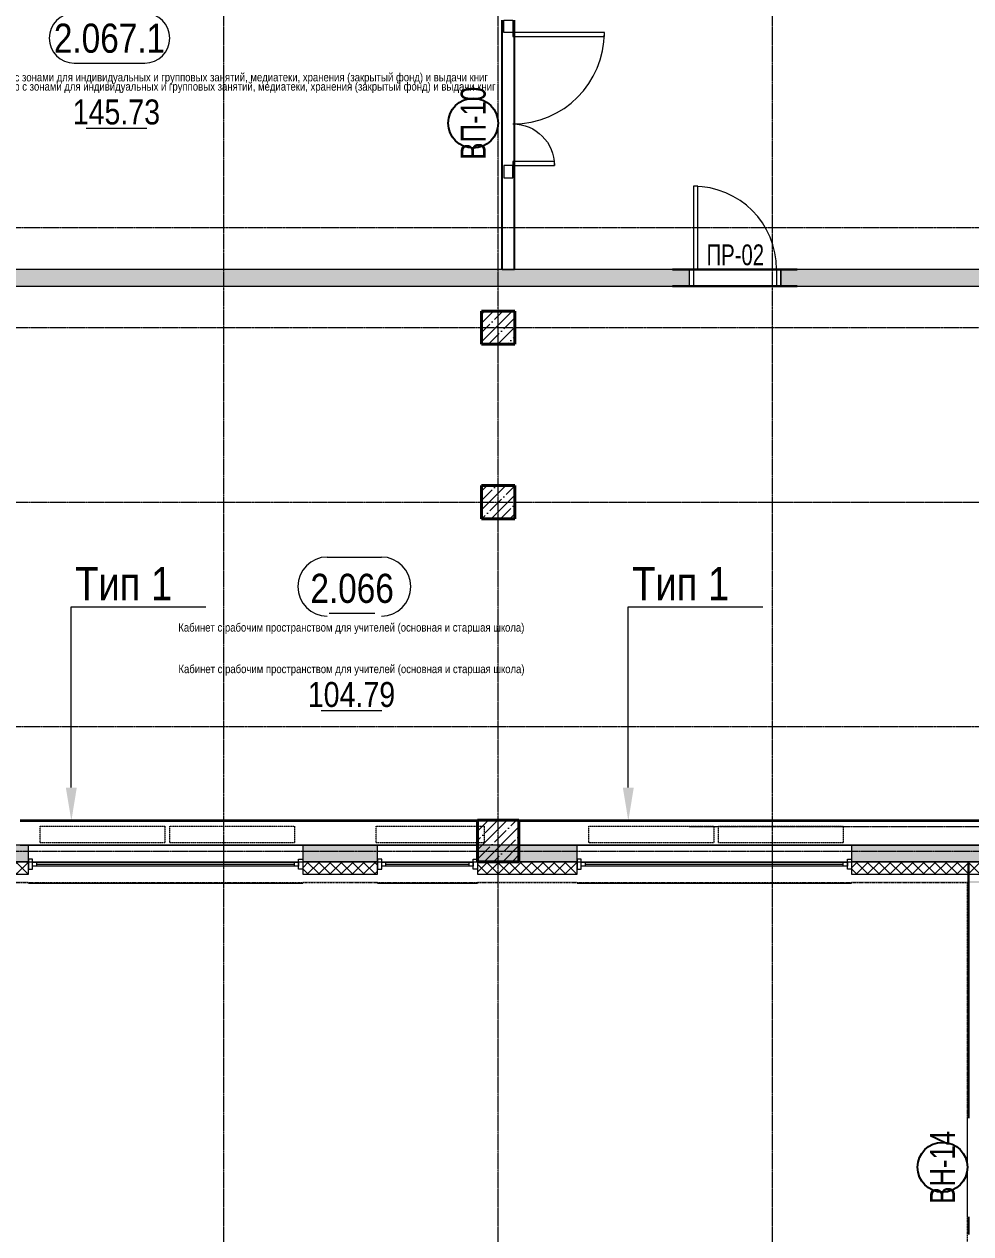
# Model space of a CAD drawing. Header units: millimetres. Extents: x -65509 to 912790, y 446 to 713294.
# Drawn here: x 224995 to 236380, y 191375 to 205925 of the extents above; entities that cross this region are included whole.
import ezdxf
from ezdxf import colors
from ezdxf.entities.mleader import LeaderData, LeaderLine
from ezdxf.enums import TextEntityAlignment as Align
from ezdxf.math import Vec2, Vec3

# ---------------------------------------------------------------- set-up
doc = ezdxf.new("R2010")
doc.units = ezdxf.units.MM
for name, pattern in [('CENTER2', [28.575, 19.05, -3.175, 3.175, -3.175]), ('DASHED', [19.05, 12.7, -6.35]), ('HIDDEN2', [4.7625, 3.175, -1.5875])]:
    doc.linetypes.add(name, pattern=pattern)
doc.layers.get('Defpoints').update_dxf_attribs({"color": 250})
for name, color, linetype, lineweight in [('A-AREA', 250, 'Continuous', 15), ('A-Wall-Open', 250, 'Continuous', 5), ('A-Wall_Материал_Газоблок_Контур', 250, 'Continuous', 0), ('АР_Area', 250, 'Continuous', 5), ('АР_Витраж марка', 250, 'Continuous', 9), ('АР_Двери', 5, 'Continuous', 9), ('АР_Двери_витраж', 250, 'Continuous', 9), ('АР_Колонны', 250, 'Continuous', 30), ('АР_Окна', 250, 'Continuous', 5), ('АР_площадь пом', 250, 'Continuous', 5), ('АР_Стены ЖБ', 250, 'Continuous', 35), ('АР_Стены ПЕНОблок', 250, 'Continuous', 20), ('АР_Утеплитель', 250, 'Continuous', 0), ('АР_Штриховка', 250, 'Continuous', 0), ('КМ_Фахверки', 250, 'Continuous', 25), ('Размеры зашивки ГКЛ', 250, 'Continuous', 0), ('РД_Оси_100', 250, 'Continuous', 0)]:
    doc.layers.add(name, color=color, linetype=linetype, lineweight=lineweight)
for name, color, linetype, lineweight, plot in [('АР_Делит', 250, 'Continuous', 0, False), ('РД_Витраж_проем', 250, 'Continuous', 0, False), ('РД_Проем', 250, 'Continuous', 0, False), ('РД_проем_инж перемыч_подсчет', 250, 'Continuous', 30, False)]:
    doc.layers.add(name, color=color, linetype=linetype, lineweight=lineweight, plot=plot)
doc.layers.add('АР_Отопительные приборы', color=1, linetype='HIDDEN2', lineweight=0, true_color=0xff0000)
doc.layers.add('Зашивка радиаторов тип 1 (фанера и МДФ)', color=7, linetype='Continuous', lineweight=0, true_color=0x000085)
doc.layers.add('РД_Витраж_перегородка', color=250, linetype='Continuous')
doc.layers.add('РД_Перемычка инж проемов', color=250, linetype='Continuous')
doc.styles.add('Arial0', font='arial.ttf')
doc.styles.add('Arial_09', font='ARIALN.TTF', dxfattribs={"width": 0.9})
doc.styles.add('style1', font='ARIALN.TTF')
doc.styles.add('ккк', font='isocpeur.ttf', dxfattribs={"width": 0.85, "oblique": 15})
pattern_1 = [(45, (142195.16, 127275.07), (-112.2532, 112.2532), []), (45, (142307.41, 127275.07), (-112.2532, 112.2532), [198.4375, -39.6875, 0, -39.6875])]

# ---------------------------------------------------------------- blocks, each defined once
blk = doc.blocks.new('СОШ_2200_АР_ОСИ_М100_28.05.24')
at = {"layer": 'АР_Делит', "color": 5, "linetype": 'DASHED'}
blk.add_lwpolyline([(114955, 135155), (114955, -355), (93595.036, -355), (93595.036, 13855), (94145, 13855), (94145, 68320), (66055, 68320), (66055, 13857.73), (83455, 13857.73), (83455, -355), (45245, -355), (45245, 13145), (44695, 13145), (44695, 26755), (45245, 26755), (45245, 68320), (20455, 68320), (20455, 26755), (27955, 26755), (27955, 13145), (-355, 13145), (-355, 100855), (37145, 100855), (37145, 129155)], dxfattribs=at)
at = {"layer": 'РД_Оси_100', "linetype": 'CENTER2'}
for p, q in [((85200, -6155), (85200, 139938.679)), ((88500, -6155), (88500, 139938.679)), ((91800, -6155), (91800, 139938.679)), ((119910, 76200), (-5954.958, 76200)), ((-5954.958, 75000), (119910, 75000)), ((-5954.958, 72900), (95715.503, 72900)), ((89599.446, 72900), (119910, 72900)), ((90799.446, 69000), (117755, 69000))]:
    blk.add_line(p, q, dxfattribs=at)
for points in [[(119910, 70200), (-5954.958, 70200)], [(95715.503, 68700), (-5454.958, 68700), (-5954.958, 68850)]]:
    blk.add_lwpolyline(points, dxfattribs=at)
blk = doc.blocks.new('MOK-МаркаПом_овал_ареал')
for p, q in [((-2.99, 3.76), (3.52, 3.76)), ((-2.75, -3), (2.75, -3))]:
    blk.add_line(p, q)
for centre, radius, start, end in [((-2.99, 0.21), 3.55, 90, 270), ((3.52, 0.21), 3.55, 270, 90), ((-7.41, 0), 7.16, 0, 0.001)]:
    blk.add_arc(centre, radius, start, end)
at = {"color": 0, "style": 'style1'}
blk.add_attdef('АР-ПОМЕЩЕНИЕ:НОМЕР', text='', height=3, dxfattribs=at).set_placement((0.26, 0), align=Align.MIDDLE)
blk = doc.blocks.new('MOK-МаркаПом_овал_ареал_5ц')
for p, q in [((-4.25, 3), (4.25, 3)), ((-4.25, -3), (4.25, -3))]:
    blk.add_line(p, q)
for centre, radius, start, end in [((-4.25, 0), 3, 90, 270), ((4.25, 0), 3, 270, 90), ((-3.75, 0), 3.5, 0, 0.001)]:
    blk.add_arc(centre, radius, start, end)
at = {"color": 0, "style": 'style1'}
blk.add_attdef('АР-ПОМЕЩЕНИЕ:НОМЕР', text='', height=3.5, dxfattribs=at).set_placement((0, 0), align=Align.MIDDLE)
at = {"layer": 'Defpoints', "color": 2, "style": 'style1'}
blk.add_attdef('АР-ПОМЕЩЕНИЕ:НАИМЕНОВАНИЕ', text='', height=1, dxfattribs=at).set_placement((-0.09, -4.81), align=Align.MIDDLE)
blk = doc.blocks.new('MOK-МаркаПомещения1')
at = {"layer": 'A-AREA', "color": 0}
blk.add_line((-3.65, -1.94), (3.65, -1.94), dxfattribs=at)
at = {"layer": 'A-AREA', "color": 0, "style": 'style1'}
blk.add_attdef('АР-ПОМЕЩЕНИЕ:ПЛОЩАДЬ', text='', height=3, dxfattribs=at).set_placement((0, 0), align=Align.MIDDLE)
at = {"layer": 'Defpoints', "style": 'style1', "flags": 8}
blk.add_attdef('АР-ПОМЕЩЕНИЕ:НАИМЕНОВАНИЕ', text='', height=1, dxfattribs=at).set_placement((0, 2.96), align=Align.MIDDLE)
blk = doc.blocks.new('МаркаВитража1')
at = {"layer": 'Defpoints'}
blk.add_circle((0, 0), 3, dxfattribs=at)
at = {"color": 0, "linetype": 'ByBlock', "lineweight": -2, "style": 'Arial_09', "width": 0.9}
blk.add_attdef('АР-ОКНО:НАИМЕНОВАНИЕ', text='', height=3, dxfattribs=at).set_placement((0, 0), align=Align.MIDDLE)
blk = doc.blocks.new('MOK-МаркаПеремычки')
at = {"color": 0, "style": 'ккк', "oblique": 15, "width": 0.85}
blk.add_attdef('АР-ПРОЕМ:ПЕРЕМЫЧКА', text='', height=2.5, dxfattribs=at).set_placement((0, 0), align=Align.MIDDLE)

msp = doc.modelspace()

# ---------------------------------------------------------------- hatches: boundary and pattern name
at = {"layer": 'АР_Штриховка', "linetype": 'Continuous', "lineweight": 0}
h = msp.add_hatch(dxfattribs=at)
h.set_pattern_fill('AR-CONC', color=256, angle=-315, style=0)
h.set_pattern_definition([(95, (142195.16, 127275.07), (140.09465, 117.55338), [19.05, -209.55]), (40, (142195.16, 127275.07), (-160.01845, 110.17673), [15.24, -167.64058]), (145.45144, (142206.83, 127284.87), (-19.9238, 227.7301), [16.19, -178.09024]), (91.1842, (142159.24, 127311), (221.41024, 161.9534), [28.575, -314.325]), (141.63556, (142177.7, 127324.5), (-7.0866, 342.82676), [24.285, -267.1356]), (36.18415, (142159.24, 127311), (-7.0866, 342.82676), [22.85997, -251.45973]), (66, (142186.18, 127319.97), (179.51998, 34.89515), [19.05, -209.55]), (11, (142186.18, 127319.97), (-86.53993, 173.9412), [15.24, -167.64]), (116.45145, (142201.14, 127322.88), (92.98005, 208.83634), [16.19, -178.08994]), (82.5, (142195.16, 127275.07), (-57.60547, 61.973414), [0, -165.608, 0, -170.18, 0, -168.275]), (52.5, (142195.16, 127275.07), (-23.58973, 118.087), [0, -97.028, 0, -161.798, 0, -64.135]), (12.5, (142155.105, 127235.02), (99.927863, 91.826196), [0, -63.5, 0, -198.12, 0, -262.89]), (2.5, (142137.14, 127217.06), (86.7639, 122.72239), [0, -82.55, 0, -131.572, 0, -186.69])])
h.paths.add_polyline_path([(236595.154, 202775.092), (236595.154, 202975.092), (234095.154, 202975.088), (234095.154, 202775.088)], flags=0)
h.paths.add_polyline_path([(232995.154, 202775.087), (232995.154, 202975.087), (220745.157, 202975.067), (220945.157, 202775.068)], flags=0)
at = {"layer": 'АР_Штриховка', "linetype": 'Continuous', "lineweight": 5}
h = msp.add_hatch(dxfattribs=at)
h.set_pattern_fill('ANSI35', color=256, scale=25, style=0)
h.set_pattern_definition(pattern_1)
h.paths.add_polyline_path([(230495.157, 202075.073), (230895.157, 202075.073), (230895.157, 202475.073), (230495.157, 202475.073)], flags=0)
h = msp.add_hatch(dxfattribs=at)
h.set_pattern_fill('ANSI35', color=256, scale=25, style=0)
h.set_pattern_definition(pattern_1)
h.paths.add_polyline_path([(230495.157, 199975.073), (230895.157, 199975.073), (230895.157, 200375.073), (230495.157, 200375.073)], flags=0)
h = msp.add_hatch(dxfattribs=at)
h.set_pattern_fill('ANSI35', color=256, scale=25, style=0)
h.set_pattern_definition(pattern_1)
h.paths.add_polyline_path([(230445.157, 195850.073), (230945.157, 195850.073), (230945.157, 196350.073), (230445.157, 196350.073)], flags=0)
at = {"layer": 'АР_Штриховка', "linetype": 'Continuous', "lineweight": 0}
h = msp.add_hatch(dxfattribs=at)
h.set_pattern_fill('AR-CONC', color=256, style=0)
h.set_pattern_definition([(50, (142195.16, 127275.07), (182.18467, -15.93909), [19.05, -209.55]), (355, (142195.16, 127275.07), (-35.24342, 191.05685), [15.24, -167.64058]), (100.45144, (142210.34, 127273.74), (146.94125, 175.11775), [16.19, -178.09024]), (46.1842, (142195.16, 127325.87), (271.07904, -42.04233), [28.575, -314.325]), (96.63556, (142217.75, 127322.37), (237.40413, 247.4261), [24.285, -267.1356]), (351.18415, (142195.16, 127325.87), (237.40413, 247.4261), [22.85997, -251.4597]), (21, (142220.56, 127313.17), (151.6144, -102.2652), [19.05, -209.55]), (326, (142220.56, 127313.17), (61.80203, 184.18797), [15.24, -167.64]), (71.45144, (142233.2, 127304.65), (213.41642, 81.92277), [16.19, -178.08994]), (37.5, (142195.16, 127275.07), (3.088603, 84.55504), [0, -165.608, 0, -170.18, 0, -168.275]), (7.5, (142195.16, 127275.07), (66.81966, 100.180575), [0, -97.028, 0, -161.798, 0, -64.135]), (327.5, (142138.515, 127275.07), (135.590595, -5.728744), [0, -63.5, 0, -198.12, 0, -262.89]), (317.5, (142113.12, 127275.07), (148.12918, 25.42649), [0, -82.55, 0, -131.572, 0, -186.69])])
h.paths.add_polyline_path([(236595.157, 195849.49), (236595.157, 196049.49), (234945.157, 196049.49), (234945.157, 195849.49)], flags=0)
h.paths.add_polyline_path([(231645.157, 195849.49), (231645.157, 196049.49), (230445.157, 196049.49), (230445.157, 195849.49)], flags=0)
h.paths.add_polyline_path([(229245.157, 195849.49), (229245.157, 196049.49), (228345.157, 196049.49), (228345.157, 195849.49)], flags=0)
h.paths.add_polyline_path([(225045.157, 195849.49), (225045.157, 196049.49), (224445.157, 196049.49), (224445.157, 195849.49)], flags=0)
h.paths.add_polyline_path([(223245.157, 195849.49), (223245.157, 196049.49), (222345.157, 196049.49), (222345.157, 195849.49)], flags=0)
h.paths.add_polyline_path([(221145.157, 195849.49), (221145.157, 196049.49), (220245.157, 196049.49), (220245.157, 195849.49)], flags=0)
h.paths.add_polyline_path([(219045.157, 195849.49), (219045.157, 196049.49), (218945.157, 196049.49), (218945.157, 195849.49)], flags=0)
h = msp.add_hatch(dxfattribs=at)
h.set_pattern_fill('ANSI37', color=256, scale=30, style=0)
h.set_pattern_definition([(45, (142195.16, 127275.07), (-67.35192, 67.35192), []), (135, (142195.16, 127275.07), (-67.35192, -67.35192), [])])
h.paths.add_polyline_path([(236595.157, 195699.49), (236595.157, 195849.49), (234945.157, 195849.49), (234945.157, 195699.49)], flags=0)
h.paths.add_polyline_path([(231645.157, 195699.49), (231645.157, 195849.49), (230445.157, 195849.49), (230445.157, 195699.49)], flags=0)
h.paths.add_polyline_path([(229245.157, 195699.49), (229245.157, 195849.49), (228345.157, 195849.49), (228345.157, 195699.49)], flags=0)
h.paths.add_polyline_path([(225045.157, 195699.49), (225045.157, 195849.49), (224445.157, 195849.49), (224445.157, 195699.49)], flags=0)
h.paths.add_polyline_path([(223245.157, 195699.49), (223245.157, 195849.49), (222345.157, 195849.49), (222345.157, 195699.49)], flags=0)
h.paths.add_polyline_path([(221145.157, 195699.49), (221145.157, 195849.49), (220245.157, 195849.49), (220245.157, 195699.49)], flags=0)
h.paths.add_polyline_path([(219045.157, 195699.49), (219045.157, 195849.49), (218945.157, 195849.49), (218945.157, 195699.49)], flags=0)
h = msp.add_hatch(dxfattribs=at)
h.set_pattern_fill('_U', color=256, style=0, pattern_type=0)
h.set_pattern_definition([(360, (142195.1574, 127275.0729), (-1e-16, 1), [])])
h.paths.add_polyline_path([(236340.157, 191375.073), (236365.157, 191375.073), (236365.158, 191575.073), (236340.158, 191575.073)], flags=0)
h.paths.add_polyline_path([(236340.159, 192775.073), (236365.159, 192775.073), (236365.162, 195849.49), (236340.162, 195849.49)], flags=0)
h = msp.add_hatch(dxfattribs=at)
h.set_pattern_fill('_U', color=256, style=0, pattern_type=0)
h.set_pattern_definition([(360, (142195.1574, 127275.0729), (1e-16, 1), [])])
h.paths.add_polyline_path([(236595.157, 195594.49), (236595.157, 195619.49), (234945.157, 195619.49), (234945.157, 195594.49)], flags=0)
h.paths.add_polyline_path([(231645.157, 195594.49), (231645.157, 195619.49), (230445.157, 195619.49), (230445.157, 195594.49)], flags=0)
h.paths.add_polyline_path([(229245.157, 195594.49), (229245.157, 195619.49), (228345.157, 195619.49), (228345.157, 195594.49)], flags=0)
h.paths.add_polyline_path([(225045.157, 195594.49), (225045.157, 195619.49), (224445.157, 195619.49), (224445.157, 195594.49)], flags=0)
h.paths.add_polyline_path([(223245.157, 195594.49), (223245.157, 195619.49), (222345.157, 195619.49), (222345.157, 195594.49)], flags=0)
h.paths.add_polyline_path([(221145.157, 195594.49), (221145.157, 195619.49), (220245.157, 195619.49), (220245.157, 195594.49)], flags=0)
h.paths.add_polyline_path([(219045.157, 195594.49), (219045.157, 195619.49), (218945.157, 195619.49), (218945.157, 195594.49)], flags=0)

# ---------------------------------------------------------------- linework, layer by layer
at = {"layer": 'A-Wall-Open', "linetype": 'Continuous', "lineweight": 5}
msp.add_line((236340.158, 191575.073), (236340.159, 192775.073), dxfattribs=at)
at = {"layer": 'A-Wall_Материал_Газоблок_Контур', "linetype": 'Continuous', "lineweight": 0}
for p, q in [((228345.157, 196049.49), (225045.157, 196049.49)), ((230445.157, 196049.49), (229245.157, 196049.49)), ((234945.157, 196049.49), (231645.157, 196049.49)), ((225045.157, 195594.49), (228345.157, 195594.49)), ((229245.157, 195594.49), (230445.157, 195594.49)), ((231645.157, 195594.49), (234945.157, 195594.49))]:
    msp.add_line(p, q, dxfattribs=at)
at = {"layer": 'АР_Двери', "linetype": 'Continuous', "lineweight": 9}
for points in [[(233045.154, 202975.087), (233095.154, 202975.087), (233095.152, 203975.087), (233045.152, 203975.087)], [(233045.154, 202775.087), (232995.154, 202775.087), (232995.154, 202975.087), (233045.154, 202975.087)], [(234045.154, 202775.088), (234095.154, 202775.088), (234095.154, 202975.088), (234045.154, 202975.088)]]:
    msp.add_lwpolyline(points, close=True, dxfattribs=at)
msp.add_arc((233045.154, 202975.087), 1000, 0.0000903, 90.0000903, dxfattribs=at)
at = {"layer": 'АР_Двери_витраж', "linetype": 'Continuous', "lineweight": 9}
for p, q in [((230892.657, 202975.073), (230742.657, 202975.073)), ((230742.657, 202975.073), (230742.657, 202975.064)), ((230742.657, 202975.064), (230892.657, 202975.064)), ((230892.657, 202975.064), (230892.657, 202975.073))]:
    msp.add_line(p, q, dxfattribs=at)
for points in [[(230762.657, 205825.073), (230762.657, 205975.073), (230872.657, 205975.073), (230872.657, 205825.073)], [(230872.657, 205825.073), (230872.657, 205775.073), (231972.657, 205775.073), (231972.657, 205825.073)], [(230762.657, 204225.073), (230762.657, 204075.073), (230872.657, 204075.073), (230872.657, 204225.073)], [(231372.657, 204225.073), (231372.657, 204275.073), (230872.657, 204275.073), (230872.657, 204225.073)]]:
    msp.add_lwpolyline(points, close=True, dxfattribs=at)
msp.add_arc((230872.657, 205825.073), 1100, 270, 0, dxfattribs=at)
at = {"layer": 'АР_Двери_витраж', "linetype": 'Continuous', "lineweight": 9, "extrusion": (0, 0, -1)}
msp.add_arc((-230872.657, 204225.073), 500, 90, 180, dxfattribs=at)
at = {"layer": 'АР_Колонны', "linetype": 'HIDDEN2', "lineweight": 25}
for p, q in [((230495.157, 202475.073), (230895.157, 202475.073)), ((230495.157, 202075.073), (230495.157, 202475.073)), ((230895.157, 202475.073), (230895.157, 202075.073)), ((230895.157, 202075.073), (230495.157, 202075.073)), ((230495.157, 200375.073), (230895.157, 200375.073)), ((230495.157, 199975.073), (230495.157, 200375.073)), ((230895.157, 200375.073), (230895.157, 199975.073)), ((230895.157, 199975.073), (230495.157, 199975.073)), ((230445.157, 196350.073), (230945.157, 196350.073)), ((230445.157, 195850.073), (230445.157, 196350.073)), ((230945.157, 196350.073), (230945.157, 195850.073)), ((230945.157, 195850.073), (230445.157, 195850.073))]:
    msp.add_line(p, q, dxfattribs=at)
at = {"layer": 'АР_Колонны', "linetype": 'Continuous', "lineweight": 35}
for p, q in [((230495.157, 202475.073), (230895.157, 202475.073)), ((230495.157, 202075.073), (230495.157, 202475.073)), ((230895.157, 202075.073), (230895.157, 202475.073)), ((230495.157, 202075.073), (230895.157, 202075.073)), ((230495.157, 200375.073), (230895.157, 200375.073)), ((230495.157, 199975.073), (230495.157, 200375.073)), ((230895.157, 199975.073), (230895.157, 200375.073)), ((230495.157, 199975.073), (230895.157, 199975.073)), ((230445.157, 196350.073), (230945.157, 196350.073)), ((230445.157, 195850.073), (230445.157, 196350.073)), ((230945.157, 195850.073), (230945.157, 196350.073)), ((230445.157, 195850.073), (230945.157, 195850.073))]:
    msp.add_line(p, q, dxfattribs=at)
at = {"layer": 'АР_Окна', "linetype": 'Continuous', "lineweight": 5}
for p, q in [((225045.157, 196049.49), (228345.157, 196049.49)), ((229245.157, 196049.49), (230445.157, 196049.49)), ((231645.157, 196049.49), (234945.157, 196049.49)), ((225145.157, 195796.99), (225145.157, 195846.99)), ((228245.157, 195796.99), (228245.157, 195846.99)), ((229345.157, 195796.99), (229345.157, 195846.99)), ((230345.157, 195796.99), (230345.157, 195846.99)), ((231745.157, 195796.99), (231745.157, 195846.99)), ((234845.157, 195796.99), (234845.157, 195846.99)), ((225145.157, 195821.99), (228245.157, 195821.99)), ((229345.157, 195821.99), (230345.157, 195821.99)), ((231745.157, 195821.99), (234845.157, 195821.99)), ((225045.157, 195594.49), (228345.157, 195594.49)), ((229245.157, 195594.49), (230445.157, 195594.49)), ((231645.157, 195594.49), (234945.157, 195594.49))]:
    msp.add_line(p, q, dxfattribs=at)
for points in [[(225095.157, 195881.99), (225045.157, 195881.99), (225045.157, 195761.99), (225095.157, 195761.99)], [(225095.157, 195796.99), (225095.157, 195846.99), (228295.157, 195846.99), (228295.157, 195796.99)], [(228295.157, 195881.99), (228345.157, 195881.99), (228345.157, 195761.99), (228295.157, 195761.99)], [(229295.157, 195881.99), (229245.157, 195881.99), (229245.157, 195761.99), (229295.157, 195761.99)], [(229295.157, 195796.99), (229295.157, 195846.99), (230395.157, 195846.99), (230395.157, 195796.99)], [(230395.157, 195881.99), (230445.157, 195881.99), (230445.157, 195761.99), (230395.157, 195761.99)], [(231695.157, 195881.99), (231645.157, 195881.99), (231645.157, 195761.99), (231695.157, 195761.99)], [(231695.157, 195796.99), (231695.157, 195846.99), (234895.157, 195846.99), (234895.157, 195796.99)], [(234895.157, 195881.99), (234945.157, 195881.99), (234945.157, 195761.99), (234895.157, 195761.99)]]:
    msp.add_lwpolyline(points, close=True, dxfattribs=at)
at = {"layer": 'АР_Отопительные приборы'}
for points in [[(225186.874, 196279.49), (226686.874, 196279.49), (226686.874, 196079.49), (225186.874, 196079.49)], [(226745.05, 196279.49), (228245.05, 196279.49), (228245.05, 196079.49), (226745.05, 196079.49)], [(229226.99, 196279.49), (230526.99, 196279.49), (230526.99, 196079.49), (229226.99, 196079.49)], [(231787.714, 196279.49), (233287.714, 196279.49), (233287.714, 196079.49), (231787.714, 196079.49)], [(233345.889, 196279.49), (234845.889, 196279.49), (234845.889, 196079.49), (233345.889, 196079.49)]]:
    msp.add_lwpolyline(points, close=True, dxfattribs=at)
at = {"layer": 'АР_Стены ЖБ', "linetype": 'Continuous', "lineweight": 40}
for p, q in [((230895.157, 202475.073), (230495.157, 202475.073)), ((230495.157, 202475.073), (230495.157, 202075.073)), ((230895.157, 202075.073), (230895.157, 202475.073)), ((230495.157, 202075.073), (230895.157, 202075.073)), ((230895.157, 200375.073), (230495.157, 200375.073)), ((230495.157, 200375.073), (230495.157, 199975.073)), ((230895.157, 199975.073), (230895.157, 200375.073)), ((230495.157, 199975.073), (230895.157, 199975.073)), ((230945.157, 196350.073), (230445.157, 196350.073)), ((230445.157, 196350.073), (230445.157, 195850.073)), ((230945.157, 195850.073), (230945.157, 196350.073)), ((230445.157, 195850.073), (230945.157, 195850.073))]:
    msp.add_line(p, q, dxfattribs=at)
at = {"layer": 'АР_Стены ПЕНОблок', "linetype": 'Continuous', "lineweight": 20}
for p, q in [((232995.154, 202975.087), (220745.157, 202975.067)), ((232995.154, 202775.087), (232995.154, 202975.087)), ((236595.154, 202975.092), (234095.154, 202975.088)), ((234095.154, 202975.088), (234095.154, 202775.088)), ((220945.157, 202775.068), (232995.154, 202775.087)), ((234095.154, 202775.088), (236595.154, 202775.092)), ((225045.157, 196049.49), (224445.157, 196049.49)), ((225045.157, 195849.49), (225045.157, 196049.49)), ((229245.157, 196049.49), (228345.157, 196049.49)), ((228345.157, 196049.49), (228345.157, 195849.49)), ((229245.157, 195849.49), (229245.157, 196049.49)), ((231645.157, 196049.49), (230445.157, 196049.49)), ((230445.157, 196049.49), (230445.157, 195849.49)), ((231645.157, 195849.49), (231645.157, 196049.49)), ((236595.157, 196049.49), (234945.157, 196049.49)), ((234945.157, 196049.49), (234945.157, 195849.49)), ((224445.157, 195849.49), (225045.157, 195849.49)), ((228345.157, 195849.49), (229245.157, 195849.49)), ((230445.157, 195849.49), (231645.157, 195849.49)), ((234945.157, 195849.49), (236595.157, 195849.49))]:
    msp.add_line(p, q, dxfattribs=at)
at = {"layer": 'АР_Утеплитель', "linetype": 'Continuous', "lineweight": 0}
for p, q in [((225045.157, 195849.49), (224445.157, 195849.49)), ((225045.157, 195699.49), (225045.157, 195849.49)), ((229245.157, 195849.49), (228345.157, 195849.49)), ((228345.157, 195849.49), (228345.157, 195699.49)), ((229245.157, 195699.49), (229245.157, 195849.49)), ((231645.157, 195849.49), (230445.157, 195849.49)), ((230445.157, 195849.49), (230445.157, 195699.49)), ((231645.157, 195699.49), (231645.157, 195849.49)), ((236595.157, 195849.49), (234945.157, 195849.49)), ((234945.157, 195849.49), (234945.157, 195699.49)), ((224445.157, 195699.49), (225045.157, 195699.49)), ((228345.157, 195699.49), (229245.157, 195699.49)), ((230445.157, 195699.49), (231645.157, 195699.49)), ((234945.157, 195699.49), (236595.157, 195699.49))]:
    msp.add_line(p, q, dxfattribs=at)
at = {"layer": 'Зашивка радиаторов тип 1 (фанера и МДФ)', "linetype": 'Continuous', "lineweight": 0}
for p, q in [((230445.157, 196349.49), (224945.157, 196349.49)), ((230445.157, 196336.99), (224945.157, 196336.99)), ((224945.157, 196336.99), (230445.157, 196336.99)), ((230445.157, 196049.49), (230445.157, 196349.49)), ((230945.157, 196049.49), (230945.157, 196349.49)), ((236595.157, 196349.49), (230945.157, 196349.49)), ((236595.157, 196336.99), (230945.157, 196336.99)), ((230945.157, 196336.99), (236595.157, 196336.99)), ((224945.157, 196049.49), (230445.157, 196049.49)), ((230945.157, 196049.49), (236595.157, 196049.49))]:
    msp.add_line(p, q, dxfattribs=at)
at = {"layer": 'КМ_Фахверки', "lineweight": 5}
msp.add_lwpolyline([(212895.157, 195850.073), (236595.157, 195849.49), (236595.157, 127175.073), (256895.157, 127175.073), (256895.126, 262175.073), (215195.161, 262175.073), (215195.161, 256175.073), (179595.157, 256175.073), (179595.157, 227875.073), (142095.157, 227875.073), (142095.157, 140675.073), (169895.157, 140675.073), (169895.157, 153775.073), (162395.157, 153775.073), (162395.157, 195850.073), (187695.157, 195850.073), (187695.157, 127175.073), (225395.157, 127175.073), (225395.157, 140875.073), (207995.156, 140875.08), (207995.156, 195850.073), (212896.745, 195850.073)], dxfattribs=at)
at = {"layer": 'РД_Витраж_перегородка', "linetype": 'Continuous', "lineweight": -3}
for p, q in [((230742.657, 202975.073), (230742.657, 205975.073)), ((230892.657, 202975.073), (230892.657, 205975.073))]:
    msp.add_line(p, q, dxfattribs=at)
at = {"layer": 'РД_Витраж_проем', "linetype": 'Continuous', "lineweight": 0}
msp.add_line((236340.158, 191575.073), (236340.159, 192775.073), dxfattribs=at)
at = {"layer": 'РД_Проем', "linetype": 'Continuous', "lineweight": 0}
for p, q in [((234095.154, 202975.088), (232995.154, 202975.087)), ((234095.154, 202775.088), (232995.154, 202775.087))]:
    msp.add_line(p, q, dxfattribs=at)
at = {"layer": 'РД_проем_инж перемыч_подсчет', "linetype": 'Continuous', "lineweight": 30}
for p, q in [((234291.161, 202975.089), (232791.161, 202975.086)), ((234291.162, 202775.089), (232791.162, 202775.086))]:
    msp.add_line(p, q, dxfattribs=at)

# ---------------------------------------------------------------- block references
at = {"layer": 'АР_Area', "linetype": 'Continuous', "lineweight": 5, "xscale": 100, "yscale": 100, "zscale": 100}
msp.add_blockref('MOK-МаркаПом_овал_ареал_5ц', (226021.014, 205756.847), dxfattribs=at).add_auto_attribs({'АР-ПОМЕЩЕНИЕ:НОМЕР': '2.067.1', 'АР-ПОМЕЩЕНИЕ:НАИМЕНОВАНИЕ': 'Многофункциональный информационный библиотечный центр с зонами для индивидуальных и групповых занятий, медиатеки, хранения (закрытый фонд) и выдачи книг'})
at = {"layer": 'АР_Area', "linetype": 'Continuous', "lineweight": 5}
ref = msp.add_blockref('MOK-МаркаПом_овал_ареал', (228939.283, 199139.397), dxfattribs=dict(at, xscale=100, yscale=100, zscale=100))
ref.add_attrib('АР-ПОМЕЩЕНИЕ:НОМЕР', '2.066', dxfattribs={"layer": '0', "color": 0, "height": 350, "style": 'style1'}).set_placement((228939.283, 199139.397), align=Align.MIDDLE)
ref.add_attrib('АР-ПОМЕЩЕНИЕ:НАИМЕНОВАНИЕ', 'Кабинет с рабочим пространством для учителей (основная и старшая школа)', dxfattribs={"layer": 'Defpoints', "color": 2, "height": 100, "style": 'style1'}).set_placement((228929.868, 198658.004), align=Align.MIDDLE)
at = {"layer": 'АР_Витраж марка', "linetype": 'Continuous', "lineweight": 9, "xscale": 100, "yscale": 100, "zscale": 100}
for p, rotation, values in [((230395.157, 204733.976), 89.99999999999999, {'АР-ОКНО:НАИМЕНОВАНИЕ': 'ВП-10'}), ((236040.158, 192175.073), 90, {'АР-ОКНО:НАИМЕНОВАНИЕ': 'ВН-14'})]:
    msp.add_blockref('МаркаВитража1', p, dxfattribs=dict(at, rotation=rotation)).add_auto_attribs(values)
at = {"layer": 'АР_площадь пом', "linetype": 'Continuous', "lineweight": 5}
ref = msp.add_blockref('MOK-МаркаПомещения1', (226104.183, 204869.518), dxfattribs=dict(at, xscale=100, yscale=100, zscale=100))
ref.add_attrib('АР-ПОМЕЩЕНИЕ:НАИМЕНОВАНИЕ', 'Многофункциональный информационный библиотечный центр с зонами для индивидуальных и групповых занятий, медиатеки, хранения (закрытый фонд) и выдачи книг', dxfattribs={"layer": 'Defpoints', "height": 100, "style": 'style1'}).set_placement((226104.183, 205165.081), align=Align.MIDDLE)
ref.add_attrib('АР-ПОМЕЩЕНИЕ:ПЛОЩАДЬ', '145.73', dxfattribs={"layer": 'A-AREA', "color": 0, "height": 300, "style": 'style1'}).set_placement((226104.183, 204869.518), align=Align.MIDDLE)
ref = msp.add_blockref('MOK-МаркаПомещения1', (228931.572, 197862.485), dxfattribs=dict(at, xscale=100, yscale=100, zscale=100))
ref.add_attrib('АР-ПОМЕЩЕНИЕ:НАИМЕНОВАНИЕ', 'Кабинет с рабочим пространством для учителей (основная и старшая школа)', dxfattribs={"layer": 'Defpoints', "height": 100, "style": 'style1'}).set_placement((228931.572, 198158.048), align=Align.MIDDLE)
ref.add_attrib('АР-ПОМЕЩЕНИЕ:ПЛОЩАДЬ', '104.79', dxfattribs={"layer": 'A-AREA', "color": 0, "height": 300, "style": 'style1'}).set_placement((228931.572, 197862.485), align=Align.MIDDLE)
at = {"layer": 'РД_Оси_100'}
msp.add_blockref('СОШ_2200_АР_ОСИ_М100_28.05.24', (142195.157, 127275.073), dxfattribs=at)
at = {"layer": 'РД_Перемычка инж проемов', "linetype": 'Continuous', "lineweight": -3}
ref = msp.add_blockref('MOK-МаркаПеремычки', (233547.79, 203150.958, 200), dxfattribs=dict(at, xscale=100, yscale=100, zscale=100))
ref.add_attrib('АР-ПРОЕМ:ПЕРЕМЫЧКА', 'ПР-02', dxfattribs={"layer": '0', "color": 0, "height": 250, "style": 'Arial0', "width": 0.7}).set_placement((233547.79, 203150.958, 200), align=Align.MIDDLE)

# ---------------------------------------------------------------- leaders
at = {"layer": 'Размеры зашивки ГКЛ'}
ml = msp.add_multileader_mtext('Standard', dxfattribs=at)
ml.set_content('\\pxsm1;Тип 1 ', color=(0, 0, 138), style='style1')
ml.set_leader_properties(color=256, linetype='ByLayer', lineweight=9)
ml.build(insert=Vec2(0, 0))
ml.multileader.update_dxf_attribs({"has_dogleg": 0, "text_left_attachment_type": 6, "text_right_attachment_type": 6, "text_bottom_attachment_type": 10, "dogleg_length": 25, "arrow_head_size": 400})
ctx = ml.context
ctx.base_point, ctx.char_height, ctx.arrow_head_size, ctx.landing_gap_size, ctx.plane_origin = Vec3(225558.988, 198914.992), 400, 400, 50, Vec3(218699.8, 205338.085)
ctx.left_attachment, ctx.right_attachment, ctx.top_attachment = 6, 6, 10
notes = []
notes.append((ctx, [(0, (1, 1, 0), (225533.988, 198914.992), (1, 0), 25, [(1, [(225562.406, 196341.606)], 0, [])])]))
ctx.mtext.insert, ctx.mtext.width, ctx.mtext.defined_height, ctx.mtext.line_spacing_factor, ctx.mtext.flow_direction = Vec3(225608.988, 199394.992), 1668.44707, 600, 0.3, 5
ml = msp.add_multileader_mtext('Standard', dxfattribs=at)
ml.set_content('\\pxsm1;Тип 1 ', color=(0, 0, 138), style='style1')
ml.set_leader_properties(color=256, linetype='ByLayer', lineweight=9)
ml.build(insert=Vec2(0, 0))
ml.multileader.update_dxf_attribs({"has_dogleg": 0, "text_left_attachment_type": 6, "text_right_attachment_type": 6, "text_bottom_attachment_type": 10, "dogleg_length": 25, "arrow_head_size": 400})
ctx = ml.context
ctx.base_point, ctx.char_height, ctx.arrow_head_size, ctx.landing_gap_size, ctx.plane_origin = Vec3(232257.842, 198914.992), 400, 400, 50, Vec3(225398.654, 205338.085)
ctx.left_attachment, ctx.right_attachment, ctx.top_attachment = 6, 6, 10
notes.append((ctx, [(0, (1, 1, 0), (232232.842, 198914.992), (1, 0), 25, [(1, [(232261.259, 196341.606)], 0, [])])]))
ctx.mtext.insert, ctx.mtext.width, ctx.mtext.defined_height, ctx.mtext.line_spacing_factor, ctx.mtext.flow_direction = Vec3(232307.842, 199394.992), 1668.44707, 600, 0.3, 5
for ctx, leaders in notes:
    for number, flags, end, landing, length, lines in leaders:
        leader = LeaderData()
        leader.index, (leader.has_last_leader_line, leader.has_dogleg_vector, leader.attachment_direction) = number, flags
        leader.last_leader_point, leader.dogleg_vector, leader.dogleg_length = Vec3(end), Vec3(landing), length
        for number, points, colour, breaks in lines:
            line = LeaderLine()
            line.index, line.vertices, line.color, line.breaks = number, Vec3.list(points), colors.encode_raw_color(colour), breaks
            leader.lines.append(line)
        ctx.leaders.append(leader)

doc.saveas('drawing.dxf')
